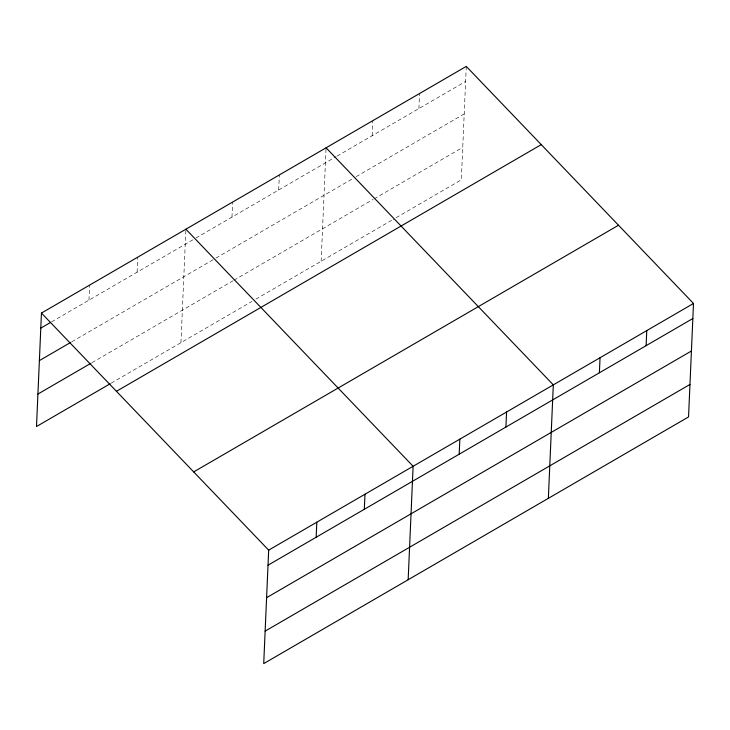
<?xml version="1.0" encoding="UTF-8"?>
<svg xmlns="http://www.w3.org/2000/svg" width="730" height="730" viewBox="0 0 730 730"><rect width="100%" height="100%" fill="white"/><g stroke="black" fill="none" stroke-linecap="round" stroke-linejoin="round"><path stroke-width="0.55" stroke-dasharray="3.65 2.74" d="M88.941 300.167L89.598 285.111M137.094 272.208L137.751 257.152M180.94 342.662L185.894 229.202M231.967 217.12L232.624 202.064M278.696 189.982L279.353 174.926M321.136 261.258L326.036 148.874M372.163 135.716L372.82 120.66M418.892 108.578L419.549 93.522M466.278 66.394L461.323 179.854L393.178 219.42M51.602 321.848L194.974 238.601M195.95 238.035L336.138 156.631M337.114 156.065L465.621 81.45M71.805 341.768L214.976 258.639M215.943 258.073L355.163 177.235M356.14 176.669L464.207 113.926M91.962 362.673L232.98 280.795M233.956 280.229L373.176 199.39M374.152 198.825L462.738 147.378M111.179 383.168L252.014 301.39M255.901 299.127L392.202 219.986"/><path stroke-width="1.09" d="M41.455 313.07L268.676 550.146L263.722 663.606L688.545 416.93L693.5 303.47L466.278 66.394L41.455 313.07L36.5 426.53L110.194 383.743M316.163 537.243L316.82 522.187M364.316 509.294L364.973 494.237M408.161 579.739L413.116 466.278L185.894 229.202M459.188 454.197L459.845 439.141M505.917 427.068L506.574 412.012M548.358 498.334L553.313 384.874L326.082 147.798M599.385 372.793L600.042 357.737M646.114 345.664L646.771 330.608M40.798 328.126L50.625 322.423M39.374 360.602L70.819 342.343M37.914 394.054L90.976 363.248M116.435 391.307L541.258 144.631M193.696 471.908L618.52 225.232M268.676 550.146L693.5 303.47M268.019 565.202L692.843 318.526M266.605 597.678L691.429 351.002M265.136 631.131L689.959 384.454"/></g></svg>
